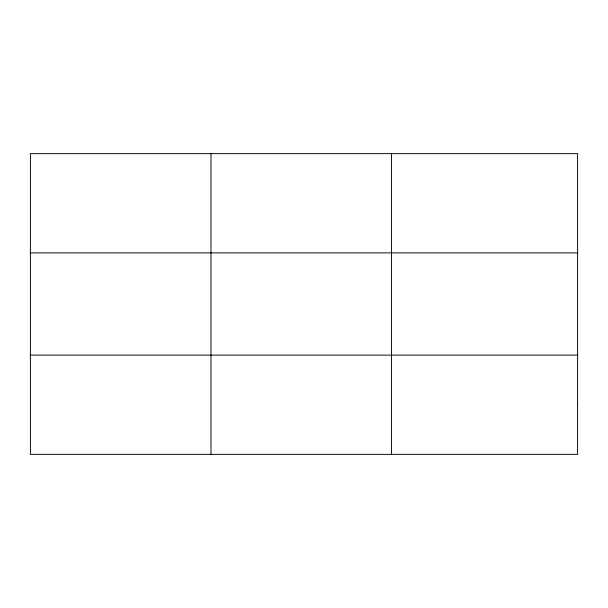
<?xml version="1.0" encoding="UTF-8"?>
<svg xmlns="http://www.w3.org/2000/svg" width="608" height="608" viewBox="0 0 608 608"><rect width="100%" height="100%" fill="white"/><g stroke="black" fill="none" stroke-linecap="round" stroke-linejoin="round"><path stroke-width="0.91" d="M210.976 153.634L210.976 454.366M391.552 153.634L391.552 454.366M30.4 252.875L577.6 252.875M30.4 355.125L577.6 355.125M577.6 404.746L577.6 454.366L30.4 454.366L30.4 153.634L577.6 153.634L577.6 404.746"/></g></svg>
